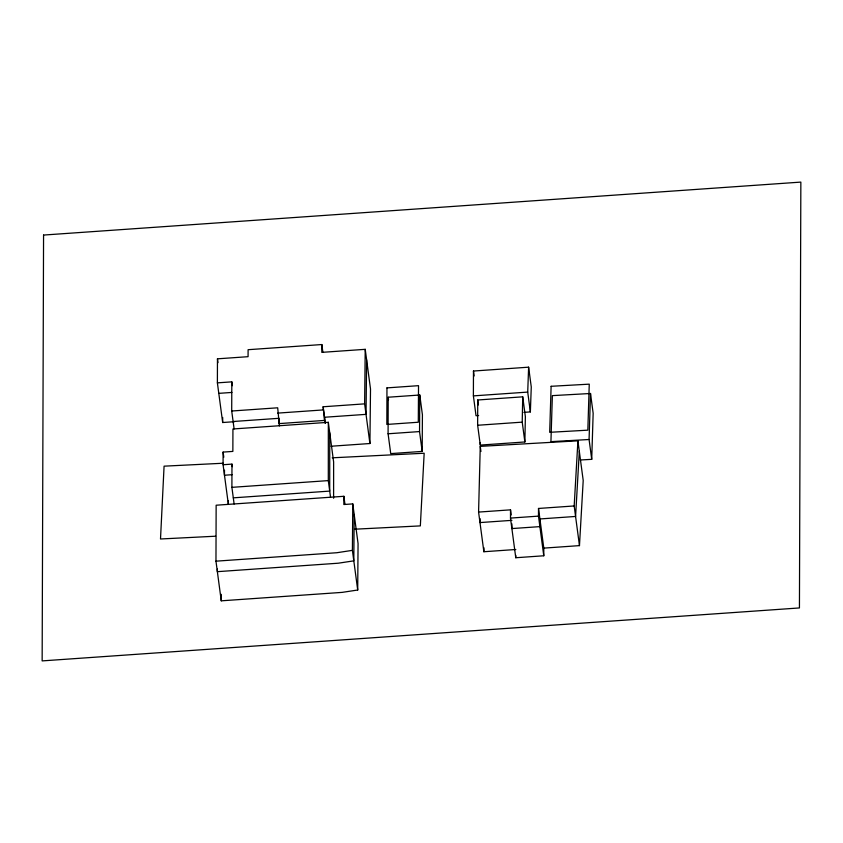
<?xml version="1.0" encoding="UTF-8"?>
<svg xmlns="http://www.w3.org/2000/svg" width="843" height="843" viewBox="0 0 843 843"><rect width="100%" height="100%" fill="white"/><g stroke="black" fill="none" stroke-linecap="round" stroke-linejoin="round"><path stroke-width="1.26" d="M330.53 497.244L328.306 480.605L328.338 422.311L232.931 428.982L232.858 451.405L223.11 452.09L223.079 464.735L228.369 504.399L228.379 500.605M329.739 432.796L329.708 491.1L233.3 497.844M333.607 498.245L333.628 461.964L328.338 422.311M343.881 496.295L343.849 504.525L352.774 503.903L358.064 543.566L357.706 590.016L342.142 592.376L221.256 600.827L215.966 561.175L216.145 505.22L343.881 496.295L344.903 503.966M234.48 421.69L222.678 422.522L217.389 382.859L217.462 358.823L248.074 356.684L248.105 349.697L321.836 344.545L322.869 352.216M217.368 569.067L217.357 571.67L338.254 563.208L353.807 560.848L354.176 514.399M221.256 600.827L221.277 594.326M222.678 422.522L222.7 417.464M224.491 470.173L224.47 475.231L232.11 474.704M234.101 428.929L231.709 411.015L231.814 381.858L217.389 382.859M234.122 503.988L231.899 487.349L231.973 464.114L223.079 464.735M279.391 425.905L277.695 407.801L231.709 411.015M279.096 419.35L279.086 423.607L324.523 420.425L324.534 417.253L366.031 414.356L366.621 359.824M321.836 344.545L321.815 352.363L365.219 349.329L370.509 388.992L369.919 443.523L331.014 446.242M324.829 422.722L323.132 406.769L364.629 403.86L365.219 349.329M388.086 433.776L388.201 397.222L419.772 395.009L422.417 414.84L422.185 451.405L390.731 453.608L388.086 433.776L419.54 431.574L419.772 395.009M478.624 415.536L476.032 415.715L473.387 395.883L473.471 371.036L528.624 367.179L531.269 387.011L530.363 411.911L523.893 412.364M477.644 425.262L477.728 399.982L522.723 396.832L525.368 416.663L524.873 441.964L480.289 445.083L477.644 425.262L522.228 422.143L522.723 396.832M480.289 445.083L480.299 442.554M478.582 512.08L480.257 446.368L577.919 440.826L574.178 505.958L538.508 508.455L543.798 548.119L543.777 555.779L515.779 557.739L510.489 518.087L510.521 509.846L478.582 512.08L483.871 551.733L515.811 549.499M511.901 523.872L511.891 528.572L539.889 526.622L539.91 518.951L575.579 516.453L579.32 451.311M515.779 557.739L515.79 555.389M543.777 555.779L538.487 516.127L538.508 508.455M357.706 590.016L352.406 550.353L352.774 503.903M480.089 518.635L479.983 522.576L511.922 520.342M483.871 551.733L483.977 547.792M589.078 439.509L590.511 393.491L552.365 395.63L550.932 441.648L589.078 439.509L591.723 459.34L580.279 459.983M591.723 459.34L593.156 413.312L590.511 393.491M530.363 411.911L527.718 392.09L528.624 367.179M543.798 548.119L579.468 545.621L583.208 480.478L577.919 440.826M352.406 550.353L336.852 552.723L215.966 561.175M218.79 393.354L231.899 392.438M473.387 395.883L527.718 392.09M277.684 413.112L323.122 409.93M233.111 421.511L279.096 418.297M231.899 487.349L328.306 480.605M510.489 518.087L538.487 516.127M223.184 463.239L164.079 466.168L160.507 538.983L215.629 536.211M332.216 457.812L424.166 453.239L420.341 525.895L354.724 529.204M574.178 505.958L579.468 545.621M522.228 422.143L524.873 441.964M510.521 509.846L511.195 514.968M477.728 399.982L478.392 404.935M473.471 371.036L474.135 375.989M480.257 446.368L480.931 451.49M419.54 431.574L422.185 451.405M388.201 397.222L388.539 399.698M364.629 403.86L369.919 443.523M323.132 406.769L325.356 423.397M231.814 381.858L232.32 385.694M231.973 464.114L232.32 466.674M217.462 358.823L217.979 362.659M223.11 452.09L223.795 457.201M43.562 235.06L42.15 660.901L799.438 607.94L800.85 182.099L43.562 235.06M386.958 387.885L386.842 424.44L418.297 422.238L418.528 385.673L386.958 387.885M551.122 386.294L549.689 432.311L587.834 430.172L589.257 384.155L551.122 386.294"/></g></svg>
